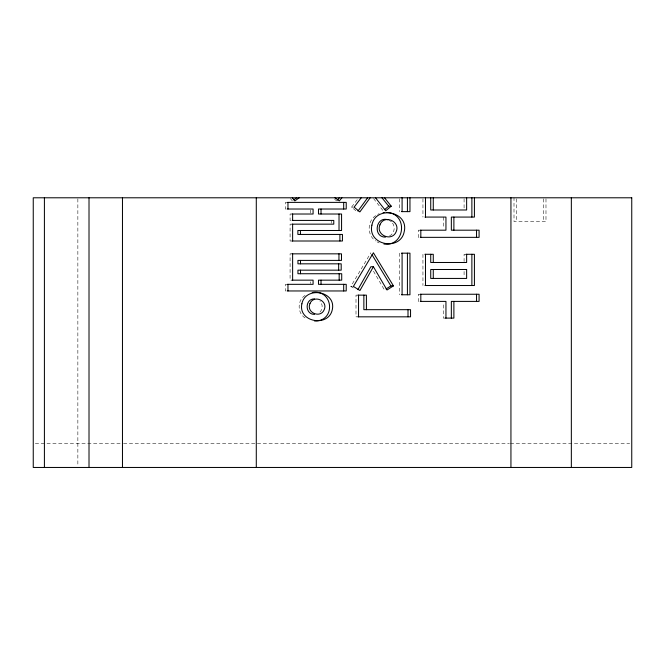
<?xml version="1.0" encoding="UTF-8"?>
<svg xmlns="http://www.w3.org/2000/svg" width="665" height="665" viewBox="0 0 665 665"><rect width="100%" height="100%" fill="white"/><g stroke="black" fill="none" stroke-linecap="round" stroke-linejoin="round"><path stroke-width="0.5" stroke-dasharray="3.33 2.49" d="M353.29 287.953L350.829 286.416L370.854 252.791M319.981 312.101C322.916 309.134 322.916 304.104 319.981 301.137M355.875 210.739L351.561 207.156L358.086 198.569M375.683 215.618C367.014 221.246 366.98 235.344 375.683 240.963M305.085 295.393C297.172 300.272 297.164 313.04 305.085 317.92M389.54 235.984C394.37 233.664 395.825 226.649 392.175 222.675M377.728 214.388L379.158 213.64M287.114 202.384L285.426 202.384L285.426 209.018L287.114 209.018M351.561 207.156L353.256 207.156M292.126 214.014L290.081 214.014L290.081 220.423L292.143 220.423M292.143 224.155L290.081 224.155L290.081 241.004L292.159 241.004M419.972 230.19L418.277 230.19L418.277 237.347L419.972 237.347M292.118 253.839L290.081 253.839L290.081 280.156L292.126 280.156M465.783 254.288L464.087 254.288L464.087 261.461M287.114 284.329L285.426 284.329L285.426 290.962L287.114 290.962M350.829 286.416L352.525 286.416M419.972 294.246L418.277 294.246L418.277 301.403L419.972 301.403M357.695 295.135L355.999 295.135L355.999 316.831L357.695 316.831M445.101 318.103L443.405 318.103L443.405 302.384M35.328 443.671L121.429 443.671M123.507 443.671L509.357 443.671M510.396 443.671L629.672 443.671M377.013 241.819L379.158 242.941M388.826 219.965L391.685 221.952M334.611 199.342L336.764 200.897M290.397 198.561L292.342 200.897M373.605 198.602L383.165 210.805M373.481 271.204L384.478 289.998M545.982 198.827L545.982 221.578L514.003 221.578L514.003 197.788M543.438 198.827L543.438 221.578M516.547 198.827L516.547 221.578M464.087 198.802L464.087 208.976M464.087 271.478L464.087 276.449M443.405 217.073L443.405 228.17M422.94 198.802L422.94 217.073M422.94 254.288L422.94 285.518M399.549 198.777L399.549 211.628M399.549 253.166L399.549 294.77M331.228 220.423L331.228 223.224M310.547 210.015L310.547 213.016M310.547 281.827L310.547 283.49M77.855 198.827L77.855 466.423"/><path stroke-width="1" d="M357.886 289.632L370.854 266.731L373.398 266.731L387.022 289.998L393.431 285.892L373.398 252.791L353.373 286.416L359.931 290.514L373.398 266.731M357.92 211.096L367.629 197.788M370.172 197.788L359.856 211.927L354.104 207.156L361.22 197.788M337.413 200.115L339.358 197.788M341.901 197.788L339.308 200.897L335.002 197.788M384.744 209.492L388.701 206.183L391.244 206.183L384.52 197.788M391.244 206.183L385.708 210.805L375.509 197.788M293.772 199.857L296.648 197.788M299.184 197.788L294.886 200.897L292.292 197.788M386.082 288.967L390.887 285.892L393.431 285.892M314.553 298.868C304.686 298.66 304.686 314.578 314.553 314.37M383.115 212.609L384.752 212.451M312.218 292.525C333.423 288.751 336.34 321.528 314.553 321.004M287.463 202.384L346.224 202.384L346.224 209.018L318.485 209.018L318.485 214.014L341.569 214.014L341.569 230.489L297.878 230.489L297.878 234.437L342.442 234.437L342.442 241.004L292.159 241.004M287.43 209.018L313.09 209.018L313.09 214.014L292.126 214.014M401.519 211.628L409.956 211.628L409.956 197.788M424.985 217.073L445.949 217.073L445.949 230.19L420.288 230.19M292.143 220.423L333.772 220.423L333.772 224.155L292.143 224.155M420.322 237.347L479.083 237.347L479.083 230.19L451.344 230.19L451.344 217.073L474.419 217.073L474.419 197.788M401.519 253.166L409.956 253.166L409.956 294.77L401.519 294.77M292.118 253.839L341.494 253.839L341.494 260.397L297.945 260.397L297.945 263.83L341.203 263.83L341.203 270.165L297.945 270.165L297.945 273.739L341.71 273.739L341.71 280.156L318.485 280.156L318.485 284.329L346.224 284.329L346.224 290.962L287.463 290.962M424.885 254.288L433.272 254.288L433.272 262.484M466.032 254.288L474.419 254.288L474.419 285.518L424.977 285.518M292.126 280.156L313.09 280.156L313.09 284.329L287.43 284.329M420.322 294.246L479.083 294.246L479.083 301.403L451.344 301.403L451.344 318.103M357.969 295.135L366.407 295.135L366.407 309.674M420.288 301.403L445.949 301.403L445.949 318.103M358.036 316.831L410.546 316.831L410.546 309.674L363.863 309.674L363.863 295.135M445.384 318.103L453.887 318.103L453.887 301.403M386.39 212.451C408.31 212.95 405.575 246.84 383.929 244.047M385.492 237.122C372.566 237.264 375.75 215.751 387.994 219.807M381.976 197.788L388.701 206.183M371.91 254.537L390.887 285.892M571.343 197.788L571.343 467.462M510.936 197.788L510.936 467.462M476.539 230.19L476.539 237.347M476.539 294.246L476.539 301.403M471.876 197.788L471.876 217.073M471.876 254.288L471.876 285.518M466.631 197.788L466.631 209.99L430.729 209.99L430.729 197.788M466.631 254.288L466.631 262.484L430.729 262.484L430.729 254.288M453.887 217.073L453.887 230.19M433.272 197.788L433.272 209.99M433.272 269.491L433.272 278.435M425.484 197.788L425.484 217.073M425.484 254.288L425.484 285.518M420.82 230.19L420.82 237.347M420.82 294.246L420.82 301.403M408.002 309.674L408.002 316.831M407.421 197.788L407.421 211.628M407.421 253.166L407.421 294.77M402.092 197.538L402.092 211.628M402.092 253.166L402.092 294.77M358.543 295.135L358.543 316.831M343.689 202.384L343.689 209.018M343.689 284.329L343.689 290.962M339.898 234.437L339.898 241.004M339.167 273.739L339.167 280.156M339.025 214.014L339.025 230.489M338.951 253.839L338.951 260.397M338.66 263.83L338.66 270.165M321.029 209.018L321.029 214.014M321.029 280.156L321.029 284.329M300.489 260.397L300.489 263.83M300.489 270.165L300.489 273.739M300.422 230.489L300.422 234.437M292.625 214.014L292.625 220.423M292.625 224.155L292.625 241.004M292.625 253.839L292.625 280.156M287.962 202.384L287.962 209.018M287.962 284.329L287.962 290.962M256.291 197.788L256.291 467.462M122.468 197.788L122.468 467.462M89.01 197.788L89.01 467.462M44.405 197.788L44.405 467.462M301.877 303.814C297.845 322.292 328.809 327.596 332.317 309.516C336.382 290.987 305.41 285.742 301.877 303.814M371.91 225.144C367.23 245.269 400.613 251.586 404.245 231.503C408.975 211.304 375.484 204.97 371.91 225.144M379.948 224.853C375.417 235.169 392.076 242.243 396.199 231.644C400.737 221.345 383.988 214.113 379.948 224.853M309.948 303.647C305.983 312.683 320.638 318.843 324.246 309.591C328.211 300.555 313.556 294.396 309.948 303.647M631.75 197.788L33.25 197.788L33.25 467.462L631.75 467.462L631.75 197.788M466.631 269.491L430.729 269.491L430.729 278.435L466.631 278.435L466.631 269.491"/></g></svg>
